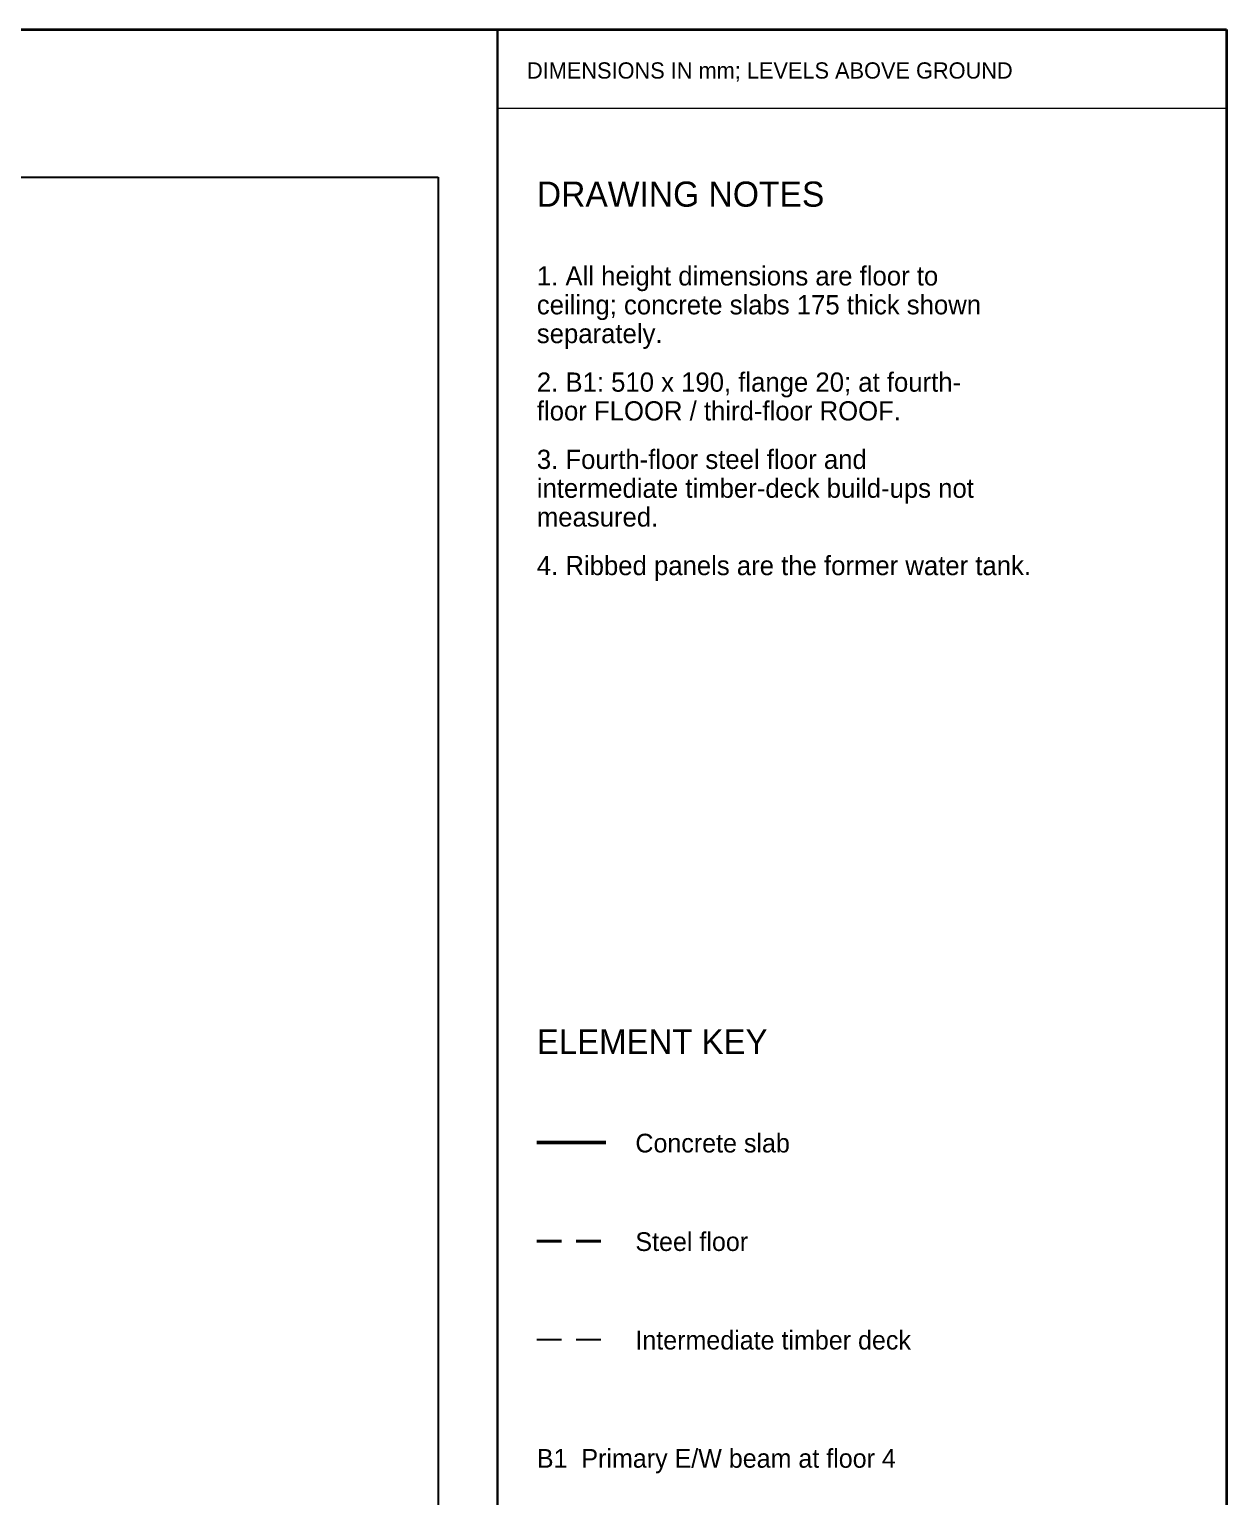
# Paper-space layout '02 Elevation and 3D Views' of a CAD drawing. Header units: millimetres. Extents: x 5 to 415, y 5 to 292.
# Drawn here: x 293.5 to 415, y 143.1 to 292 of the extents above; entities that cross this region are included whole.
import ezdxf

# ---------------------------------------------------------------- set-up
doc = ezdxf.new("R2010")
doc.units = ezdxf.units.MM
doc.linetypes.add('DASHED_REVIEW', pattern=[4, 2.5, -1.5])
doc.layers.add('FRAME', color=7, linetype='Continuous')
doc.layers.add('TEXT', color=7, linetype='Continuous')

# ---------------------------------------------------------------- blocks, each defined once
blk = doc.blocks.new('SHEET_02')
at = {"layer": 'FRAME', "color": 7, "linetype": 'Continuous', "lineweight": 35}
for p, q in [((5, 292), (415, 292)), ((415, 292), (415, 5))]:
    blk.add_line(p, q, dxfattribs=at)
at = {"layer": 'FRAME', "color": 7, "linetype": 'Continuous', "lineweight": 30}
blk.add_line((341, 292), (341, 5), dxfattribs=at)
at = {"layer": 'FRAME', "color": 7, "linetype": 'Continuous', "lineweight": 18}
blk.add_line((341, 284), (415, 284), dxfattribs=at)
at = {"layer": 'FRAME', "color": 7, "linetype": 'Continuous', "lineweight": 25}
for p, q in [((15, 277), (335, 277)), ((335, 277), (335, 16))]:
    blk.add_line(p, q, dxfattribs=at)
at = {"layer": 'FRAME', "color": 7, "linetype": 'Continuous', "lineweight": 50}
blk.add_line((345, 179), (352, 179), dxfattribs=at)
at = {"layer": 'FRAME', "color": 7, "linetype": 'DASHED_REVIEW', "lineweight": 40}
blk.add_line((345, 169), (352, 169), dxfattribs=at)
at = {"layer": 'FRAME', "color": 7, "linetype": 'DASHED_REVIEW', "lineweight": 25}
blk.add_line((345, 159), (352, 159), dxfattribs=at)
at = {"layer": 'TEXT'}
for s, height, p in [('DIMENSIONS IN mm; LEVELS ABOVE GROUND', 1.65, (344, 287)), ('DRAWING NOTES', 2.55, (345, 274)), ('1. All height dimensions are floor to', 1.95, (345, 266)), ('ceiling; concrete slabs 175 thick shown', 1.95, (345, 263.07)), ('separately.', 1.95, (345, 260.15)), ('2. B1: 510 x 190, flange 20; at fourth-', 1.95, (345, 255.22)), ('floor FLOOR / third-floor ROOF.', 1.95, (345, 252.3)), ('3. Fourth-floor steel floor and', 1.95, (345, 247.38)), ('intermediate timber-deck build-ups not', 1.95, (345, 244.45)), ('measured.', 1.95, (345, 241.53)), ('4. Ribbed panels are the former water tank.', 1.95, (345, 236.6)), ('ELEMENT KEY', 2.5, (345, 188)), ('Concrete slab', 1.9, (355, 178)), ('Steel floor', 1.9, (355, 168)), ('Intermediate timber deck', 1.9, (355, 158)), ('B1  Primary E/W beam at floor 4', 1.9, (345, 146))]:
    blk.add_text(s, height=height, dxfattribs=at).set_placement(p)

psp = doc.layouts.new('02 Elevation and 3D Views')

# ---------------------------------------------------------------- block references
psp.add_blockref('SHEET_02', (0, 0))

doc.saveas('drawing.dxf')
